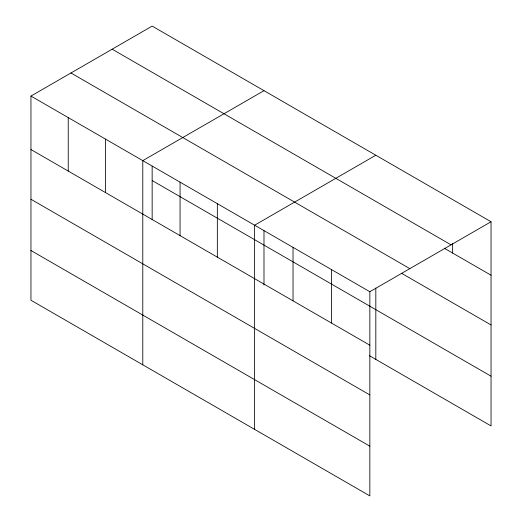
<?xml version="1.0" encoding="UTF-8"?>
<svg xmlns="http://www.w3.org/2000/svg" width="522" height="522" viewBox="0 0 522 522"><rect width="100%" height="100%" fill="white"/><g stroke="black" fill="none" stroke-linecap="round" stroke-linejoin="round"><path stroke-width="0.78" d="M30.955 96.074L369.844 291.726L369.844 495.9L30.955 300.248L30.955 96.074L152.156 26.1L491.045 221.752L491.045 425.926L369.491 355.75M263.988 90.665L142.787 160.639L142.787 364.813M375.82 155.23L254.619 225.204L254.619 429.378M369.844 291.726L491.045 221.752M112.158 49.192L451.047 244.844M444.255 248.211L491.045 275.224M70.953 72.982L409.842 268.641M401.659 273.352L491.045 324.958M152.156 180.54L491.045 376.192M30.955 149.546L369.844 345.199M30.955 199.273L369.844 394.932M30.955 250.514L369.844 446.166M452.639 243.33L452.639 253.053M375.82 288.053L375.82 359.404M331.437 269.554L331.437 323.027M293.031 247.382L293.031 300.855M263.988 230.698L263.988 285.051M217.341 203.684L217.341 257.157M180.064 182.165L180.064 235.631M152.156 166.126L152.156 219.671M105.509 139.12L105.509 192.592M68.232 117.594L68.232 171.066"/></g></svg>
